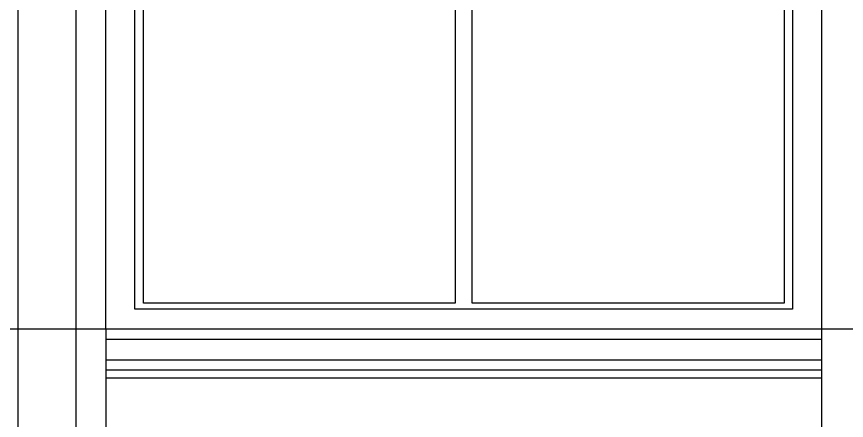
# Model space of a CAD drawing. Extents: x -24961 to 905641, y -154323 to 635957.
# Drawn here: x 419598 to 423831, y -144075 to -142015 of the extents above; entities that cross this region are included whole.
import ezdxf

# ---------------------------------------------------------------- set-up
doc = ezdxf.new("R2010")
doc.units = 0
doc.header["$LTSCALE"] = 1000
doc.header["$MEASUREMENT"] = 0
doc.layers.add('DOTE', color=1, linetype='Continuous')
doc.layers.add('窗', color=154, linetype='Continuous')

msp = doc.modelspace()

# ---------------------------------------------------------------- linework, layer by layer
for p, q in [((419605.6, -148107.9), (419605.6, -140993.3)), ((419901.6, -148107.9), (419901.6, -140993.3)), ((420053.6, -143607.9), (420053.6, -143660.4)), ((423703.6, -143607.9), (423703.6, -143660.4)), ((420053.6, -143660.4), (423703.6, -143660.4)), ((420053.6, -143660.4), (420053.6, -143765.5)), ((423703.6, -143660.4), (423703.6, -143765.5)), ((420053.6, -143765.5), (423703.6, -143765.5)), ((420053.6, -143765.5), (420053.6, -143818)), ((423703.6, -143765.5), (423703.6, -143818)), ((420053.6, -143818), (423703.6, -143818)), ((420053.6, -143818), (420053.6, -143857.9)), ((420053.6, -143857.9), (423703.6, -143857.9)), ((420053.6, -143857.9), (420053.6, -144357.9)), ((423703.6, -143818), (423703.6, -143857.9)), ((423703.6, -143857.9), (423703.6, -144357.9))]:
    msp.add_line(p, q)
at = {"layer": 'DOTE'}
msp.add_line((393730.1, -143607.9), (442830.8, -143607.9), dxfattribs=at)
at = {"layer": '窗'}
for p, q in [((420053.6, -143607.9), (420053.6, -140607.9)), ((423703.6, -140607.9), (423703.6, -143607.9)), ((420200.3, -143507.9), (420200.3, -140707.9)), ((423556.9, -140707.9), (423556.9, -143507.9)), ((420244.4, -143477.9), (420244.4, -141437.9)), ((421834.6, -141437.9), (421834.6, -143477.9)), ((421922.6, -143477.9), (421922.6, -141437.9)), ((423512.9, -141437.9), (423512.9, -143477.9)), ((423556.9, -143507.9), (420200.3, -143507.9)), ((421834.6, -143477.9), (420244.4, -143477.9)), ((423512.9, -143477.9), (421922.6, -143477.9)), ((420053.6, -143607.9), (423703.6, -143607.9))]:
    msp.add_line(p, q, dxfattribs=at)

doc.saveas('drawing.dxf')
